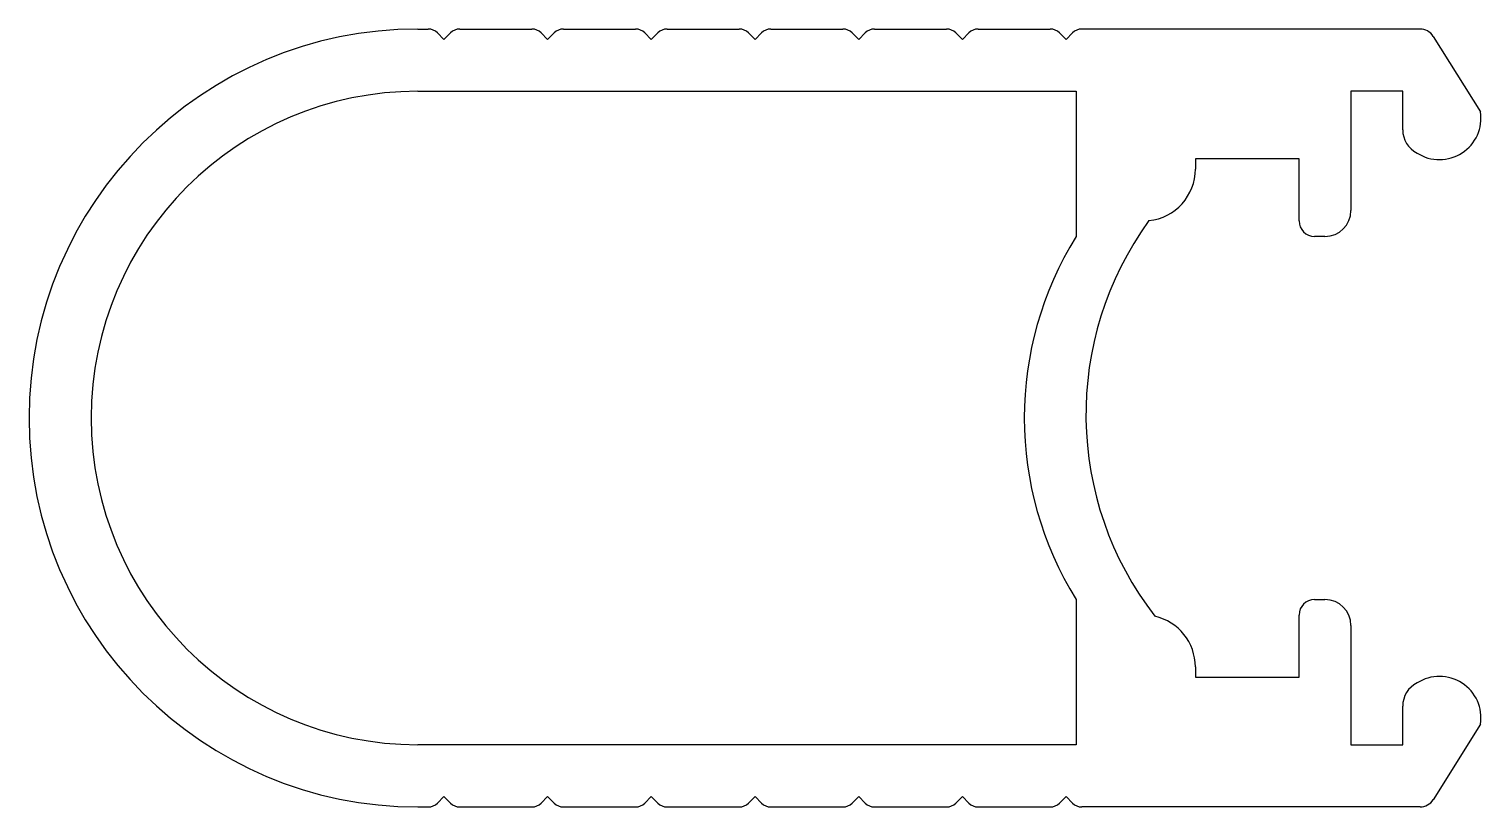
# Model space of a CAD drawing. Extents: x 773.7 to 801.7, y 749.7 to 764.7.
import ezdxf

# ---------------------------------------------------------------- set-up
doc = ezdxf.new("R2010")
doc.units = 0
doc.layers.get('0').update_dxf_attribs({"linetype": 'CONTINUOUS'})

msp = doc.modelspace()

# ---------------------------------------------------------------- linework, layer by layer
for p, q in [((781.211, 764.672), (781.412, 764.672)), ((782.019, 764.672), (783.412, 764.672)), ((784.019, 764.672), (785.412, 764.672)), ((786.019, 764.672), (787.412, 764.672)), ((788.019, 764.672), (789.412, 764.672)), ((790.019, 764.672), (791.412, 764.672)), ((792.019, 764.672), (793.412, 764.672)), ((800.545, 764.672), (794.019, 764.672)), ((781.716, 764.472), (781.589, 764.599)), ((781.716, 764.472), (781.843, 764.599)), ((783.716, 764.472), (783.589, 764.599)), ((783.716, 764.472), (783.843, 764.599)), ((785.716, 764.472), (785.589, 764.599)), ((785.716, 764.472), (785.843, 764.599)), ((787.716, 764.472), (787.589, 764.599)), ((787.716, 764.472), (787.843, 764.599)), ((789.716, 764.472), (789.589, 764.599)), ((789.716, 764.472), (789.843, 764.599)), ((791.716, 764.472), (791.589, 764.599)), ((791.716, 764.472), (791.843, 764.599)), ((793.716, 764.472), (793.589, 764.599)), ((793.716, 764.472), (793.843, 764.599)), ((800.8, 764.531), (801.711, 763.075)), ((781.211, 763.472), (793.911, 763.472)), ((793.911, 763.472), (793.911, 760.669)), ((800.211, 763.472), (799.211, 763.472)), ((799.211, 763.472), (799.211, 761.172)), ((800.211, 762.729), (800.211, 763.472)), ((798.211, 762.172), (796.211, 762.172)), ((796.211, 762.172), (796.211, 761.972)), ((798.211, 760.972), (798.211, 762.172)), ((798.711, 760.672), (798.511, 760.672)), ((793.911, 753.674), (793.911, 750.872)), ((798.511, 753.672), (798.711, 753.672)), ((798.211, 752.172), (798.211, 753.372)), ((799.211, 753.172), (799.211, 750.872)), ((796.211, 752.372), (796.211, 752.172)), ((796.211, 752.172), (798.211, 752.172)), ((800.211, 750.872), (800.211, 751.615)), ((801.711, 751.268), (800.8, 749.812)), ((793.911, 750.872), (781.211, 750.872)), ((799.211, 750.872), (800.211, 750.872)), ((781.716, 749.872), (781.589, 749.745)), ((781.716, 749.872), (781.843, 749.745)), ((783.716, 749.872), (783.589, 749.745)), ((783.716, 749.872), (783.843, 749.745)), ((785.716, 749.872), (785.589, 749.745)), ((785.716, 749.872), (785.843, 749.745)), ((787.716, 749.872), (787.589, 749.745)), ((787.716, 749.872), (787.843, 749.745)), ((789.716, 749.872), (789.589, 749.745)), ((789.716, 749.872), (789.843, 749.745)), ((791.716, 749.872), (791.589, 749.745)), ((791.716, 749.872), (791.843, 749.745)), ((793.716, 749.872), (793.589, 749.745)), ((793.716, 749.872), (793.843, 749.745)), ((781.211, 749.672), (781.412, 749.672)), ((782.019, 749.672), (783.412, 749.672)), ((784.019, 749.672), (785.412, 749.672)), ((786.019, 749.672), (787.412, 749.672)), ((788.019, 749.672), (789.412, 749.672)), ((790.019, 749.672), (791.412, 749.672)), ((792.019, 749.672), (793.412, 749.672)), ((800.545, 749.672), (794.019, 749.672))]:
    msp.add_line(p, q)
for centre, radius, start, end in [((781.211, 757.172), 7.5, 90, 270), ((781.412, 764.422), 0.25, 45, 90), ((782.019, 764.422), 0.25, 90, 135), ((783.412, 764.422), 0.25, 45, 90), ((784.019, 764.422), 0.25, 90, 135), ((785.412, 764.422), 0.25, 45, 90), ((786.019, 764.422), 0.25, 90, 135), ((787.412, 764.422), 0.25, 45, 90), ((788.019, 764.422), 0.25, 90, 135), ((789.412, 764.422), 0.25, 45, 90), ((790.019, 764.422), 0.25, 90, 135), ((791.412, 764.422), 0.25, 45, 90), ((792.019, 764.422), 0.25, 90, 135), ((793.412, 764.422), 0.25, 45, 90), ((794.019, 764.422), 0.25, 90, 135), ((800.545, 764.372), 0.3, 32.064, 90), ((781.211, 757.172), 6.3, 90, 270), ((800.92, 762.955), 0.801, 237.3906, 8.6101), ((800.711, 762.729), 0.5, 180, 243.5025), ((795.211, 761.972), 1, 275.9657, 0), ((798.711, 761.172), 0.5, 270, 0), ((800.458, 757.239), 6.358, 143.9844, 217.7381), ((798.511, 760.972), 0.3, 180, 270), ((799.528, 757.172), 6.617, 148.0886, 211.9114), ((798.511, 753.372), 0.3, 90, 180), ((798.711, 753.172), 0.5, 0, 90), ((795.211, 752.372), 1, 0, 77.3714), ((800.711, 751.615), 0.5, 116.4975, 180), ((800.92, 751.388), 0.801, 351.3899, 122.6094), ((800.545, 749.972), 0.3, 270, 327.936), ((781.412, 749.922), 0.25, 270, 315), ((782.019, 749.922), 0.25, 225, 270), ((783.412, 749.922), 0.25, 270, 315), ((784.019, 749.922), 0.25, 225, 270), ((785.412, 749.922), 0.25, 270, 315), ((786.019, 749.922), 0.25, 225, 270), ((787.412, 749.922), 0.25, 270, 315), ((788.019, 749.922), 0.25, 225, 270), ((789.412, 749.922), 0.25, 270, 315), ((790.019, 749.922), 0.25, 225, 270), ((791.412, 749.922), 0.25, 270, 315), ((792.019, 749.922), 0.25, 225, 270), ((793.412, 749.922), 0.25, 270, 315), ((794.019, 749.922), 0.25, 225, 270)]:
    msp.add_arc(centre, radius, start, end)

doc.saveas('drawing.dxf')
